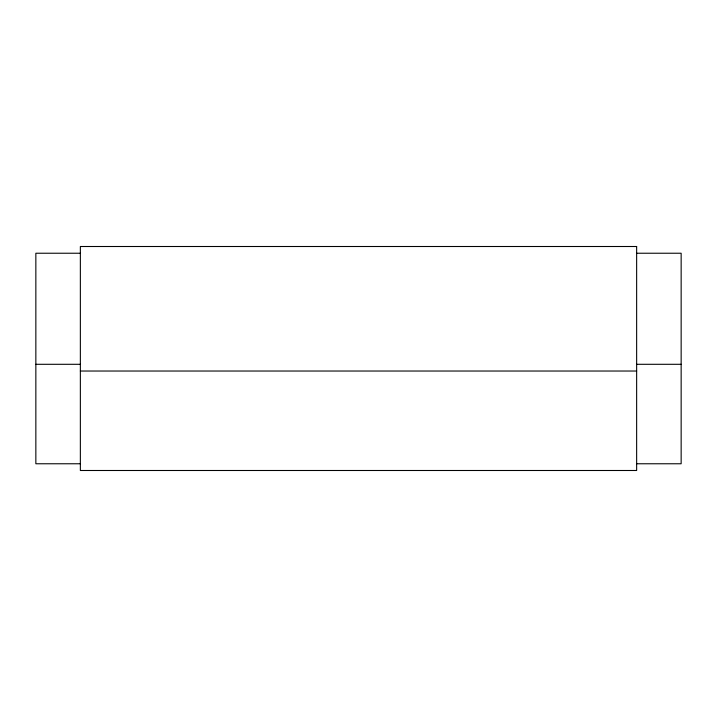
<?xml version="1.0" encoding="UTF-8"?>
<svg xmlns="http://www.w3.org/2000/svg" width="717" height="717" viewBox="0 0 717 717"><rect width="100%" height="100%" fill="white"/><g stroke="black" fill="none" stroke-linecap="round" stroke-linejoin="round"><path stroke-width="1.08" d="M80.358 253.235L35.85 253.235L35.85 463.765L80.358 463.765M636.642 253.235L681.15 253.235L681.15 463.765L636.642 463.765M35.85 364.299L80.358 364.299M636.642 364.299L681.15 364.299M80.358 371.03L636.642 371.03M636.642 246.505L80.358 246.505L80.358 470.495L636.642 470.495L636.642 246.505"/></g></svg>
